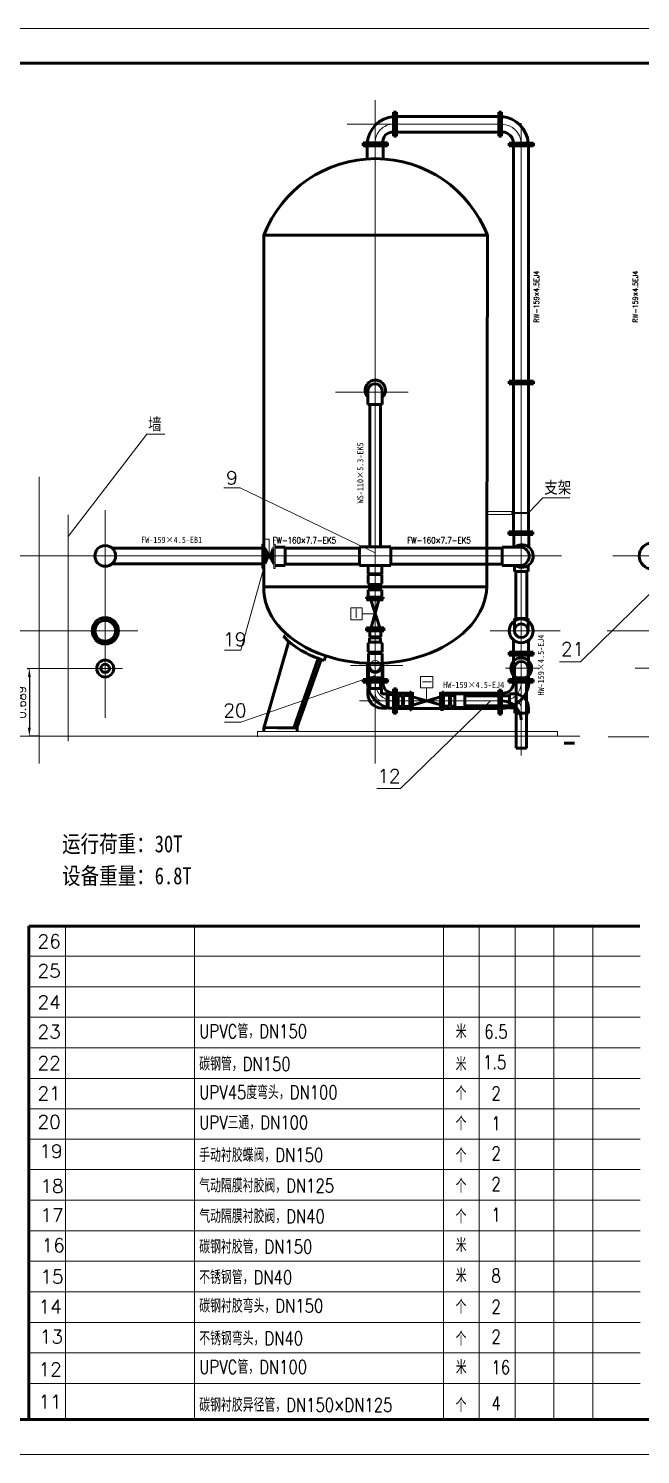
# Model space of a CAD drawing. Extents: x -13299 to -11289, y 2095 to 3220.
# Drawn here: x -12695.1 to -12514.9, y 2094.7 to 2514.7 of the extents above; entities that cross this region are included whole.
import ezdxf

# ---------------------------------------------------------------- set-up
doc = ezdxf.new("R2010")
doc.units = 0
doc.header["$LTSCALE"] = 10
doc.header["$MEASUREMENT"] = 0
doc.layers.get('Defpoints').update_dxf_attribs({"linetype": 'CONTINUOUS'})
for name, color, linetype, lineweight in [('1', 2, 'CONTINUOUS', 13), ('PVC', 5, 'CONTINUOUS', 53), ('管道', 7, 'CONTINUOUS', 53), ('设备', 1, 'CONTINUOUS', 53)]:
    doc.layers.add(name, color=color, linetype=linetype, lineweight=lineweight)
doc.styles.add('HZTXT', font='txt', dxfattribs={"bigfont": 'HZTXT'})
doc.styles.get("Standard").update_dxf_attribs({"font": 'romant.shx', "width": 0.85, "bigfont": 'hztxt1.shx'})
doc.styles.add('STYLE1', font='SIMFANG.TTF', dxfattribs={"width": 0.8})
doc.dimstyles.new('副本STANDARD', dxfattribs={"dimtxt": 2.5, "dimasz": 2.5, "dimexe": 0.18, "dimexo": 0.0625, "dimgap": 1, "dimtad": 1, "dimdec": 4, "dimzin": 0, "dimdsep": 46, "dimtxsty": 'HZTXT', "dimcen": 0.09, "dimclrt": 2, "dimadec": 0, "dimazin": 0, "dimtfac": 1, "dimtdec": 4, "dimtofl": 0, "dimtmove": 2, "dimatfit": 3, "dimfxl": 0, "dimtolj": 1, "dimtzin": 0, "dimarcsym": 0})

# ---------------------------------------------------------------- blocks, each defined once
blk = doc.blocks.new('*D168')
at = {"layer": '1', "color": 0, "lineweight": -2}
for p, q in [((-12695.44, 2326.16), (-12694.68, 2326.16)), ((-12694.86, 2323.66), (-12694.86, 2308.77)), ((-12692.08, 2306.27), (-12695.04, 2306.27))]:
    blk.add_line(p, q, dxfattribs=at)
at = {"layer": '1', "color": 0}
for points in [[(-12695.28, 2323.66), (-12694.45, 2323.66), (-12694.86, 2326.16)], [(-12695.28, 2308.77), (-12694.45, 2308.77), (-12694.86, 2306.27)]]:
    blk.add_solid(points, dxfattribs=at)
at = {"layer": 'Defpoints', "color": 0}
for p in [(-12695.5, 2326.16), (-12694.86, 2306.27), (-12692.01, 2306.27)]:
    blk.add_point(p, dxfattribs=at)
at = {"layer": '1', "color": 2, "insert": (-12697.11, 2316.22), "char_height": 2.5, "attachment_point": 5, "rotation": 90, "style": 'HZTXT'}
blk.add_mtext('\\A1;0.689', dxfattribs=at)

msp = doc.modelspace()

# ---------------------------------------------------------------- hatches: boundary and pattern name
at = {"layer": '1'}
h = msp.add_hatch(color=256, dxfattribs=at)
h.paths.add_polyline_path([(-12622.84292, 2361.65589), (-12624.20012, 2359.3437), (-12624.19002, 2359.32646), (-12622.84292, 2359.32646)])
h.paths.add_polyline_path([(-12622.84292, 2359.32646), (-12624.19002, 2359.32646), (-12622.84292, 2357.02686)])
h.paths.add_polyline_path([(-12624.24737, 2359.2632), (-12624.22335, 2359.32646), (-12625.54661, 2359.32646), (-12625.54661, 2357.04975)])
msp.add_hatch(color=256, dxfattribs=at).paths.add_polyline_path([(-12625.54661, 2359.32646), (-12624.22335, 2359.32646), (-12624.21706, 2359.34301), (-12625.54661, 2361.584)])

# ---------------------------------------------------------------- linework, layer by layer
for p, q in [((-12919.44608, 2514.6696), (-12325.44608, 2514.6696)), ((-12593.0132, 2493.58157), (-12593.0132, 2389.44944)), ((-12601.31193, 2486.49535), (-12555.70585, 2486.49535)), ((-12550.00766, 2300.50933), (-12550.00766, 2486.76604)), ((-12583.31414, 2407.56121), (-12604.72718, 2407.56121)), ((-12593.0132, 2401.84474), (-12593.0132, 2305.21389)), ((-12660.23916, 2395.17973), (-12683.47049, 2365.04343)), ((-12660.23916, 2395.17973), (-12654.93166, 2395.17973)), ((-12692.0132, 2298.18092), (-12692.0132, 2382.61229)), ((-12632.80246, 2379.34134), (-12637.62188, 2379.34134)), ((-12632.80246, 2379.34134), (-12593.0132, 2360.21876)), ((-12543.60146, 2376.47074), (-12547.74442, 2372.10706)), ((-12543.60146, 2376.47074), (-12535.74257, 2376.47074)), ((-12683.47049, 2304.74016), (-12683.47049, 2371.45953)), ((-12672.5132, 2311.6143), (-12672.5132, 2372.79573)), ((-12560.1466, 2371.50603), (-12552.73444, 2371.50603)), ((-12552.73444, 2372.41333), (-12560.12677, 2372.41333)), ((-12552.73444, 2371.50603), (-12552.73444, 2372.41333)), ((-12552.73444, 2372.10706), (-12547.74442, 2372.10706)), ((-12547.74442, 2371.86567), (-12552.73444, 2371.86567)), ((-12547.74442, 2372.10706), (-12547.74442, 2371.86567)), ((-12626.36982, 2355.70758), (-12626.36982, 2362.79592)), ((-12626.36982, 2362.79592), (-12625.54661, 2362.79592)), ((-12625.95682, 2355.70758), (-12625.95682, 2362.79592)), ((-12625.54661, 2362.79592), (-12625.54661, 2355.70758)), ((-12622.8409, 2361.65934), (-12625.54459, 2357.0532)), ((-12624.21024, 2364.26557), (-12625.52719, 2364.26557)), ((-12625.12291, 2356.95786), (-12623.2885, 2361.78797)), ((-12624.21024, 2359.32646), (-12624.21024, 2364.26557)), ((-12622.84292, 2362.74461), (-12622.84292, 2355.65627)), ((-12622.84292, 2362.74461), (-12622.43272, 2362.74461)), ((-12622.43272, 2355.65627), (-12622.43272, 2362.74461)), ((-12706.69652, 2359.32646), (-12538.16315, 2359.32646)), ((-12632.61475, 2331.54938), (-12625.54661, 2356.94699)), ((-12593.0132, 2360.21876), (-12593.0132, 2314.19335)), ((-12501.22293, 2359.32646), (-12523.06891, 2359.32646)), ((-12626.36982, 2355.70758), (-12625.54661, 2355.70758)), ((-12622.84292, 2355.65627), (-12622.43272, 2355.65627)), ((-12532.59306, 2328.17909), (-12506.1322, 2354.01444)), ((-12598.64081, 2341.08494), (-12598.64081, 2343.71569)), ((-12595.60251, 2346.78136), (-12595.60185, 2346.37115)), ((-12590.63937, 2346.78136), (-12590.63937, 2346.37115)), ((-12593.0132, 2342.28175), (-12596.90173, 2342.28175)), ((-12662.965, 2337.2803), (-12699.71256, 2337.2803)), ((-12674.42302, 2337.2803), (-12675.77706, 2337.2803)), ((-12620.01653, 2335.65685), (-12619.35361, 2336.47917)), ((-12538.52443, 2337.2803), (-12559.20203, 2337.2803)), ((-12524.72376, 2337.2803), (-12358.91482, 2337.2803)), ((-12522.70763, 2337.2803), (-12487.60892, 2337.2803)), ((-12632.61475, 2331.54938), (-12637.43416, 2331.54938)), ((-12600.27209, 2327.00961), (-12584.90316, 2327.00961)), ((-12532.59306, 2328.17909), (-12538.72718, 2328.17909)), ((-12667.3948, 2326.15951), (-12695.50446, 2326.15951)), ((-12632.61475, 2310.3467), (-12593.0132, 2324.15001)), ((-12554.68752, 2326.25124), (-12544.77578, 2326.25124)), ((-12422.94681, 2326.15951), (-12516.45628, 2326.25124)), ((-12582.45488, 2319.19019), (-12582.04187, 2319.19019)), ((-12579.07871, 2322.24909), (-12576.44796, 2322.24909)), ((-12577.8819, 2316.62148), (-12577.8819, 2320.51)), ((-12573.34022, 2319.24858), (-12573.75043, 2319.24858)), ((-12597.62618, 2316.62148), (-12555.48674, 2316.62148)), ((-12585.51584, 2290.78613), (-12559.05498, 2316.62148)), ((-12632.61475, 2310.3467), (-12637.43416, 2310.3467)), ((-12582.45488, 2314.04096), (-12582.04187, 2314.04096)), ((-12532.76186, 2306.27102), (-12705.267, 2306.27102)), ((-12674.42302, 2306.27102), (-12675.77706, 2306.27102)), ((-12627.7416, 2307.58295), (-12621.22889, 2307.58295)), ((-12627.72023, 2306.0832), (-12627.72023, 2307.58295)), ((-12621.55318, 2307.58295), (-12539.35066, 2307.58295)), ((-12539.35066, 2307.58295), (-12539.35066, 2306.27102)), ((-12387.23874, 2306.0832), (-12524.37295, 2306.0832)), ((-12593.0132, 2305.21389), (-12593.0132, 2298.18092)), ((-12585.51584, 2290.78613), (-12592.56016, 2290.78613)), ((-12684.22708, 2250.31022), (-12684.22708, 2104.99778)), ((-12646.23033, 2250.31022), (-12646.23033, 2104.99778)), ((-12572.92601, 2250.31022), (-12572.92601, 2104.99778)), ((-12562.43607, 2250.31022), (-12562.43607, 2104.99778)), ((-12551.82455, 2250.31022), (-12551.82455, 2104.99778)), ((-12540.37105, 2250.31022), (-12540.37105, 2104.99778)), ((-12528.8931, 2250.31022), (-12528.8931, 2104.99778)), ((-12515.02588, 2241.44487), (-12695.02588, 2241.44487)), ((-12515.02588, 2232.44487), (-12695.02588, 2232.44487)), ((-12515.02588, 2223.44487), (-12695.02588, 2223.44487)), ((-12515.02588, 2214.44487), (-12695.02588, 2214.44487)), ((-12515.02588, 2205.44487), (-12695.02588, 2205.44487)), ((-12694.99728, 2196.44487), (-12515.08772, 2196.44487)), ((-12514.99674, 2187.57952), (-12694.99674, 2187.57952)), ((-12514.99674, 2178.57952), (-12694.99674, 2178.57952)), ((-12514.99674, 2169.57952), (-12694.99674, 2169.57952)), ((-12514.99674, 2160.57952), (-12694.99674, 2160.57952)), ((-12514.99674, 2151.57952), (-12694.99674, 2151.57952)), ((-12514.99674, 2142.57952), (-12694.99674, 2142.57952)), ((-12514.99674, 2133.57952), (-12694.99674, 2133.57952)), ((-12514.99674, 2124.57952), (-12694.99674, 2124.57952)), ((-12514.99674, 2115.57952), (-12694.99674, 2115.57952)), ((-12325.44608, 2094.6696), (-12919.44608, 2094.6696))]:
    msp.add_line(p, q, dxfattribs=at)
for points in [[(-12600.23471, 2340.48574), (-12600.23471, 2344.07776), (-12596.90173, 2344.07776), (-12596.90173, 2340.48574)], [(-12579.67791, 2323.84298), (-12576.08589, 2323.84298), (-12576.08589, 2320.51), (-12579.67791, 2320.51)]]:
    msp.add_lwpolyline(points, close=True, dxfattribs=at)
msp.add_circle((-12593.0132, 2327.00961), 1.51906, dxfattribs=at)
for centre, radius, start, end in [((-12587.63358, 2481.11503), 5.3804, 89.6868874, 181.4229997), ((-12555.9231, 2480.57348), 5.92585, 3.3950736, 87.8989313), ((-12587.47683, 2322.15871), 5.55161, 180.9959718, 265.8753073), ((-12590.97073, 2318.68561), 2.04255, 180.4937685, 266.1450304), ((-12555.478, 2322.12696), 5.50549, 269.9090916, 359.7626013), ((-12552.06635, 2314.64272), 2.04255, 0.4937685, 86.1450304)]:
    msp.add_arc(centre, radius, start, end, dxfattribs=at)
at = {"layer": 'PVC'}
for p, q in [((-12595.16032, 2403.95691), (-12595.16032, 2407.56121)), ((-12590.99288, 2403.95691), (-12590.99288, 2407.56121)), ((-12595.16032, 2403.95691), (-12590.99288, 2403.95691)), ((-12594.54927, 2403.95691), (-12594.54927, 2361.96584)), ((-12591.45919, 2403.95691), (-12591.45919, 2361.96584)), ((-12619.48628, 2361.95016), (-12622.43272, 2361.95016)), ((-12619.48628, 2356.52722), (-12619.48628, 2361.95016)), ((-12619.48628, 2361.56746), (-12597.63243, 2361.56746)), ((-12597.63243, 2361.55312), (-12597.79372, 2361.55312)), ((-12597.63243, 2361.96584), (-12588.39397, 2361.96584)), ((-12597.63243, 2361.96584), (-12597.63243, 2356.54291)), ((-12588.39397, 2361.96584), (-12588.39397, 2356.54291)), ((-12588.39397, 2361.56746), (-12555.6454, 2361.56746)), ((-12588.19763, 2361.56746), (-12588.39397, 2361.56746)), ((-12555.6454, 2356.52722), (-12555.6454, 2361.95016)), ((-12550.00766, 2361.95016), (-12555.6454, 2361.95016)), ((-12619.48628, 2356.52722), (-12622.43272, 2356.52722)), ((-12619.48628, 2356.94656), (-12597.63243, 2356.94509)), ((-12597.63243, 2356.94418), (-12597.79372, 2356.94418)), ((-12597.63243, 2356.54291), (-12588.39397, 2356.54291)), ((-12595.09882, 2356.54291), (-12595.09882, 2354.09174)), ((-12591.06043, 2356.54291), (-12591.06043, 2354.09174)), ((-12588.19763, 2356.94418), (-12588.39397, 2356.94418)), ((-12588.19763, 2356.94418), (-12555.6454, 2356.94051)), ((-12550.00766, 2356.52722), (-12555.6454, 2356.52722)), ((-12552.01246, 2356.52722), (-12552.01246, 2354.70723)), ((-12547.97407, 2356.615), (-12547.97407, 2354.70723)), ((-12591.06043, 2354.09174), (-12595.09882, 2354.09174)), ((-12595.09882, 2353.87742), (-12591.06043, 2353.87742)), ((-12595.09882, 2353.87742), (-12595.09882, 2351.15979)), ((-12594.63381, 2353.87742), (-12594.63381, 2354.09174)), ((-12591.57734, 2353.87742), (-12591.57734, 2354.09174)), ((-12591.06043, 2351.15979), (-12591.06043, 2353.87742)), ((-12547.97407, 2354.70723), (-12552.01246, 2354.70723)), ((-12551.64299, 2341.12645), (-12551.64299, 2354.54362)), ((-12548.34354, 2354.54362), (-12548.34354, 2340.88307)), ((-12594.66806, 2350.8878), (-12595.09882, 2351.15979)), ((-12595.09882, 2349.31163), (-12595.09882, 2347.19436)), ((-12591.06043, 2349.31163), (-12595.09882, 2349.31163)), ((-12594.66806, 2349.61813), (-12594.66806, 2350.8878)), ((-12594.66806, 2350.8878), (-12591.44833, 2350.8878)), ((-12591.44833, 2349.61813), (-12594.66806, 2349.61813)), ((-12594.29989, 2349.62237), (-12594.29989, 2349.31163)), ((-12591.87207, 2349.62237), (-12591.87207, 2349.31163)), ((-12591.87207, 2349.31163), (-12591.87179, 2349.49691)), ((-12591.44833, 2350.8878), (-12591.06043, 2351.15979)), ((-12591.44833, 2349.61813), (-12591.44833, 2350.8878)), ((-12591.06043, 2349.31163), (-12591.06043, 2347.19436)), ((-12595.60318, 2347.19436), (-12595.60251, 2346.78136)), ((-12590.63937, 2347.19436), (-12595.60318, 2347.19436)), ((-12590.63937, 2347.19436), (-12590.63937, 2346.78136)), ((-12552.01359, 2340.88307), (-12552.01359, 2337.26418)), ((-12552.01359, 2340.88307), (-12547.98126, 2340.88307)), ((-12551.64299, 2340.88307), (-12551.64299, 2341.12645)), ((-12548.00172, 2340.88307), (-12548.00172, 2337.26418)), ((-12595.58782, 2337.30609), (-12595.58782, 2337.7163)), ((-12590.43859, 2337.7163), (-12595.58782, 2337.7163)), ((-12595.58649, 2337.30609), (-12590.43859, 2337.30609)), ((-12594.65085, 2335.22016), (-12594.65085, 2333.9505)), ((-12594.65085, 2335.22016), (-12591.43112, 2335.22016)), ((-12594.62307, 2335.52667), (-12594.62307, 2337.30609)), ((-12594.62307, 2335.52667), (-12591.40334, 2335.52667)), ((-12594.22712, 2335.21592), (-12594.22712, 2335.52667)), ((-12591.79929, 2335.21592), (-12591.79929, 2335.52667)), ((-12591.43112, 2335.22016), (-12591.43112, 2333.9505)), ((-12591.40334, 2335.52667), (-12591.40334, 2337.30609)), ((-12590.43859, 2337.30609), (-12590.43859, 2337.7163)), ((-12594.65085, 2333.9505), (-12595.03875, 2333.67851)), ((-12595.03875, 2333.67851), (-12595.03875, 2330.96087)), ((-12591.43112, 2333.9505), (-12594.65085, 2333.9505)), ((-12591.43112, 2333.9505), (-12591.00036, 2333.67851)), ((-12591.00036, 2330.96087), (-12591.00036, 2333.67851)), ((-12591.00036, 2330.96087), (-12595.03875, 2330.96087)), ((-12595.03269, 2330.62534), (-12595.03269, 2323.39389)), ((-12595.03269, 2330.62534), (-12591.00036, 2330.62534)), ((-12594.56103, 2330.96087), (-12594.56103, 2330.62534)), ((-12591.46538, 2330.96087), (-12591.46538, 2330.62534)), ((-12591.00044, 2330.62534), (-12591.00036, 2323.39389)), ((-12595.03269, 2323.39389), (-12591.00036, 2323.39389)), ((-12594.56103, 2323.39389), (-12594.56103, 2320.25044)), ((-12591.46538, 2323.39389), (-12591.46538, 2320.25044)), ((-12552.01359, 2326.25124), (-12552.01359, 2323.43721)), ((-12552.01359, 2323.43721), (-12548.00172, 2323.43721)), ((-12551.53435, 2323.43721), (-12551.53435, 2302.67551)), ((-12548.47404, 2323.43721), (-12548.47404, 2302.67551)), ((-12548.00172, 2326.25124), (-12548.00172, 2323.43721)), ((-12595.14644, 2320.25044), (-12591.11411, 2320.25044)), ((-12595.14644, 2320.25044), (-12595.14644, 2318.668)), ((-12591.11419, 2320.25044), (-12591.11591, 2318.668)), ((-12589.52421, 2318.668), (-12591.11591, 2318.668)), ((-12589.52421, 2314.50057), (-12589.52421, 2318.668)), ((-12586.47597, 2318.53895), (-12589.19361, 2318.53895)), ((-12589.19361, 2314.50057), (-12589.19361, 2318.53895)), ((-12586.20398, 2318.15105), (-12586.47597, 2318.53895)), ((-12582.86508, 2319.19019), (-12582.45488, 2319.19019)), ((-12582.86508, 2319.18886), (-12582.86508, 2314.04096)), ((-12572.93001, 2319.24858), (-12573.34022, 2319.24858)), ((-12572.93001, 2319.24725), (-12572.93001, 2314.09935)), ((-12569.57442, 2318.25605), (-12569.30243, 2318.6868)), ((-12566.58479, 2318.6868), (-12569.30243, 2318.6868)), ((-12566.58479, 2318.6868), (-12566.58479, 2314.64842)), ((-12566.58479, 2314.79883), (-12566.58479, 2318.54909)), ((-12553.51287, 2318.7361), (-12551.92249, 2318.7361)), ((-12553.51287, 2318.7361), (-12553.51287, 2314.56866)), ((-12589.52421, 2314.50057), (-12591.11459, 2314.50057)), ((-12589.18867, 2318.17521), (-12589.52421, 2318.17521)), ((-12589.18867, 2315.06775), (-12589.52421, 2315.06775)), ((-12589.19361, 2318.38854), (-12589.19361, 2314.63827)), ((-12589.19361, 2314.50057), (-12586.47597, 2314.50057)), ((-12586.20398, 2314.93132), (-12586.47597, 2314.50057)), ((-12584.93432, 2318.15105), (-12586.20398, 2318.15105)), ((-12586.20398, 2314.93132), (-12586.20398, 2318.15105)), ((-12584.93432, 2314.93132), (-12586.20398, 2314.93132)), ((-12584.95526, 2315.40166), (-12584.64451, 2315.40166)), ((-12584.93432, 2318.15105), (-12584.93432, 2314.93132)), ((-12584.93432, 2317.8413), (-12584.64451, 2317.8413)), ((-12584.64451, 2318.22544), (-12582.86508, 2318.22544)), ((-12584.64451, 2318.22544), (-12584.64451, 2315.00571)), ((-12584.64451, 2315.00571), (-12582.86508, 2315.00571)), ((-12571.15058, 2315.0641), (-12572.93001, 2315.0641)), ((-12571.15058, 2318.28383), (-12571.15058, 2315.0641)), ((-12570.83984, 2317.88788), (-12571.15058, 2317.88788)), ((-12570.83984, 2317.88788), (-12571.15058, 2317.88788)), ((-12570.83984, 2315.46005), (-12571.15058, 2315.46005)), ((-12570.83984, 2315.46005), (-12571.15058, 2315.46005)), ((-12570.84408, 2318.25605), (-12569.57442, 2318.25605)), ((-12570.84408, 2315.03632), (-12570.84408, 2318.25605)), ((-12570.84408, 2318.02683), (-12570.84408, 2315.32419)), ((-12570.84408, 2315.03632), (-12569.57442, 2315.03632)), ((-12569.57442, 2318.25605), (-12569.57442, 2315.03632)), ((-12569.57442, 2315.03632), (-12569.30243, 2314.64842)), ((-12569.30243, 2314.64842), (-12566.58479, 2314.64842)), ((-12566.58479, 2318.16891), (-12553.51287, 2318.16891)), ((-12566.58479, 2315.12614), (-12566.24926, 2315.12614)), ((-12566.58479, 2315.12614), (-12566.24926, 2315.12614)), ((-12566.58479, 2315.12614), (-12553.51287, 2315.12614)), ((-12553.82677, 2318.16891), (-12553.49124, 2318.16891)), ((-12553.51287, 2314.56866), (-12551.92117, 2314.56866)), ((-12551.92289, 2312.98622), (-12551.92117, 2314.56866)), ((-12547.89064, 2312.98622), (-12547.89064, 2314.56866)), ((-12582.86508, 2314.04096), (-12582.45488, 2314.04096)), ((-12572.93001, 2314.09935), (-12573.34022, 2314.09935)), ((-12547.89064, 2312.98622), (-12551.92297, 2312.98622)), ((-12551.53435, 2302.67551), (-12548.47404, 2302.67551)), ((-12537.41435, 2304.14467), (-12534.35068, 2304.14467))]:
    msp.add_line(p, q, dxfattribs=at)
for centre, radius, start, end in [((-12593.0766, 2407.91934), 2.11427, 350.2477415, 189.7522585), ((-12550.40319, 2359.23869), 2.74016, 278.2993471, 81.7006529), ((-12593.0175, 2327.00423), 2.0152, 179.8469208, 0.1530792), ((-12550.00766, 2326.25124), 2.00593, 0, 180), ((-12590.94363, 2318.69992), 4.20293, 180.4350531, 267.6345698), ((-12552.09345, 2314.53674), 4.20293, 0.4350531, 87.6345698)]:
    msp.add_arc(centre, radius, start, end, dxfattribs=at)
at = {"layer": '管道'}
for p, q in [((-12587.60418, 2490.05967), (-12587.60418, 2482.97132)), ((-12587.19397, 2490.05967), (-12587.60418, 2490.05967)), ((-12587.19397, 2482.97132), (-12587.19397, 2490.05967)), ((-12587.19117, 2490.05967), (-12587.19117, 2482.97132)), ((-12586.78097, 2490.05967), (-12587.19117, 2490.05967)), ((-12586.78097, 2482.97132), (-12586.78097, 2490.05967)), ((-12586.78097, 2488.74773), (-12555.7074, 2488.74773)), ((-12556.63949, 2490.05967), (-12556.63949, 2482.97132)), ((-12556.22928, 2490.05967), (-12556.63949, 2490.05967)), ((-12556.22928, 2482.97132), (-12556.22928, 2490.05967)), ((-12556.22649, 2490.05967), (-12556.22649, 2482.97132)), ((-12555.81628, 2490.05967), (-12556.22649, 2490.05967)), ((-12555.81628, 2482.97132), (-12555.81628, 2490.05967)), ((-12587.57328, 2482.95584), (-12586.78997, 2482.95584)), ((-12586.78097, 2484.17106), (-12555.639, 2484.17106)), ((-12556.60859, 2482.95584), (-12555.82528, 2482.95584)), ((-12589.43667, 2480.9805), (-12596.52502, 2480.9805)), ((-12596.52502, 2480.9805), (-12596.52502, 2480.57029)), ((-12596.52502, 2480.57029), (-12589.43667, 2480.57029)), ((-12596.52502, 2480.5675), (-12596.52502, 2480.15729)), ((-12589.43667, 2480.5675), (-12596.52502, 2480.5675)), ((-12596.52502, 2480.15729), (-12589.43667, 2480.15729)), ((-12595.33213, 2476.00812), (-12595.33669, 2480.15729)), ((-12590.71475, 2476.03226), (-12590.71475, 2480.15729)), ((-12589.43667, 2480.57029), (-12589.43667, 2480.9805)), ((-12589.43667, 2480.15729), (-12589.43667, 2480.5675)), ((-12553.54764, 2480.89351), (-12553.54764, 2480.11021)), ((-12546.44381, 2480.92441), (-12553.53216, 2480.92441)), ((-12553.53216, 2480.51421), (-12546.44381, 2480.51421)), ((-12546.44381, 2480.51141), (-12553.53216, 2480.51141)), ((-12553.53216, 2480.1012), (-12546.44381, 2480.1012)), ((-12552.27043, 2480.1012), (-12552.27043, 2366.46099)), ((-12547.85701, 2480.1012), (-12547.85701, 2366.46099)), ((-12546.44381, 2480.51421), (-12546.44381, 2480.92441)), ((-12546.44381, 2480.1012), (-12546.44381, 2480.51141)), ((-12553.54764, 2410.81178), (-12553.54764, 2410.02847)), ((-12546.44381, 2410.84268), (-12553.53216, 2410.84268)), ((-12546.44381, 2410.43247), (-12546.44381, 2410.84268)), ((-12553.53216, 2410.43247), (-12546.44381, 2410.43247)), ((-12546.44381, 2410.42967), (-12553.53216, 2410.42967)), ((-12553.53216, 2410.01947), (-12546.44381, 2410.01947)), ((-12546.44381, 2410.01947), (-12546.44381, 2410.42967)), ((-12553.68447, 2365.63778), (-12553.68447, 2366.46099)), ((-12546.59612, 2366.46099), (-12553.68447, 2366.46099)), ((-12553.68447, 2366.05078), (-12546.59612, 2366.05078)), ((-12546.59612, 2366.04798), (-12553.68447, 2366.04798)), ((-12553.68447, 2365.63778), (-12546.59612, 2365.63778)), ((-12552.1583, 2361.95016), (-12552.1583, 2365.62281)), ((-12547.74488, 2361.74662), (-12547.74488, 2365.66109)), ((-12546.59612, 2366.46099), (-12546.59612, 2365.63778)), ((-12670.42929, 2361.56746), (-12626.36982, 2361.56746)), ((-12625.54661, 2361.584), (-12622.84292, 2357.02686)), ((-12670.56761, 2356.97989), (-12626.35232, 2356.97686)), ((-12590.63937, 2346.78136), (-12595.60318, 2346.78136)), ((-12595.60185, 2346.37115), (-12590.63937, 2346.37115)), ((-12591.66343, 2338.12679), (-12594.33889, 2346.36256)), ((-12591.91692, 2346.37185), (-12594.16441, 2338.1293)), ((-12595.58782, 2337.71909), (-12595.58782, 2338.1293)), ((-12590.43859, 2338.1293), (-12595.58782, 2338.1293)), ((-12590.43859, 2337.71909), (-12590.43859, 2338.1293)), ((-12552.27043, 2334.58002), (-12552.27043, 2330.94568)), ((-12547.85701, 2334.4899), (-12547.85701, 2330.98396)), ((-12595.3202, 2327.49882), (-12595.3202, 2322.9804)), ((-12590.74353, 2327.43043), (-12590.74353, 2323.02146)), ((-12553.60618, 2330.96899), (-12553.60618, 2330.55878)), ((-12546.51783, 2330.96899), (-12553.60618, 2330.96899)), ((-12553.60618, 2330.55878), (-12546.51783, 2330.55878)), ((-12553.60618, 2330.55599), (-12553.60618, 2330.14578)), ((-12546.51783, 2330.55599), (-12553.60618, 2330.55599)), ((-12553.60618, 2330.14578), (-12546.51783, 2330.14578)), ((-12552.26349, 2330.12269), (-12552.26349, 2322.9804)), ((-12547.85006, 2330.16097), (-12547.85006, 2323.02146)), ((-12546.51783, 2330.96899), (-12546.51783, 2330.14578)), ((-12596.5405, 2322.1752), (-12596.5405, 2322.95851)), ((-12596.52502, 2322.96751), (-12589.43667, 2322.96751)), ((-12589.43667, 2322.96751), (-12589.43667, 2322.55731)), ((-12553.64704, 2322.1752), (-12553.64704, 2322.95851)), ((-12553.63155, 2322.96751), (-12546.54321, 2322.96751)), ((-12546.54321, 2322.96751), (-12546.54321, 2322.55731)), ((-12589.43667, 2322.55731), (-12596.52502, 2322.55731)), ((-12596.52502, 2322.55451), (-12589.43667, 2322.55451)), ((-12589.43667, 2322.1443), (-12596.52502, 2322.1443)), ((-12589.43667, 2322.55451), (-12589.43667, 2322.1443)), ((-12587.5908, 2313.05716), (-12587.5908, 2320.14551)), ((-12587.5599, 2320.16099), (-12586.77659, 2320.16099)), ((-12587.18059, 2320.14551), (-12587.18059, 2313.05716)), ((-12587.1778, 2313.05716), (-12587.1778, 2320.14551)), ((-12586.76759, 2320.14551), (-12586.76759, 2313.05716)), ((-12586.76759, 2318.94576), (-12582.86508, 2318.94576)), ((-12582.45488, 2314.04096), (-12582.45488, 2319.19019)), ((-12582.45488, 2319.09889), (-12582.45488, 2314.1536)), ((-12582.04187, 2319.19019), (-12582.04187, 2314.04096)), ((-12573.75043, 2314.09935), (-12573.75043, 2319.24858)), ((-12573.34022, 2319.24858), (-12573.34022, 2314.09935)), ((-12572.92722, 2319.13648), (-12572.92722, 2314.17266)), ((-12572.92722, 2318.94576), (-12555.42071, 2318.94576)), ((-12556.62611, 2312.68467), (-12556.62611, 2319.77302)), ((-12556.59521, 2319.7885), (-12555.81191, 2319.7885)), ((-12556.21591, 2319.77302), (-12556.21591, 2312.68467)), ((-12556.21311, 2312.68467), (-12556.21311, 2319.77302)), ((-12555.8029, 2319.77302), (-12555.8029, 2312.68467)), ((-12546.54321, 2322.55731), (-12553.63155, 2322.55731)), ((-12553.63155, 2322.55451), (-12546.54321, 2322.55451)), ((-12546.54321, 2322.1443), (-12553.63155, 2322.1443)), ((-12546.54321, 2322.55451), (-12546.54321, 2322.1443)), ((-12586.76759, 2314.3691), (-12555.48674, 2314.3691)), ((-12573.75062, 2317.84576), (-12582.04187, 2315.3887)), ((-12582.04187, 2317.82626), (-12573.75991, 2315.4277)), ((-12571.15058, 2318.28383), (-12572.93001, 2318.28383)), ((-12572.76847, 2314.3691), (-12555.53249, 2314.3691)), ((-12553.82677, 2315.07326), (-12553.49124, 2315.07326)), ((-12587.18059, 2313.05716), (-12587.5908, 2313.05716)), ((-12586.76759, 2313.05716), (-12587.1778, 2313.05716)), ((-12573.75043, 2314.09935), (-12573.34022, 2314.09935)), ((-12556.62793, 2312.69992), (-12555.79129, 2312.69992))]:
    msp.add_line(p, q, dxfattribs=at)
for centre, radius in [((-12672.5132, 2359.32646), 3.06019), ((-12511.39167, 2359.32646), 3.87696), ((-12672.5132, 2337.2803), 3.87696), ((-12672.5132, 2337.2803), 3.06019), ((-12550.00766, 2337.2803), 3.52302), ((-12550.00766, 2337.2803), 2.00593), ((-12672.5132, 2326.15951), 2.49278), ((-12672.54157, 2326.19814), 1.24194), ((-12550.00766, 2326.25124), 3.05612)]:
    msp.add_circle(centre, radius, dxfattribs=at)
for centre, radius, start, end in [((-12586.90485, 2480.30579), 8.47584, 94.6978357, 175.4296615), ((-12556.45131, 2480.23355), 8.54662, 4.8720326, 85.0065814), ((-12587.90646, 2481.29756), 2.85816, 84.0293811, 186.3630871), ((-12555.64174, 2480.80999), 3.36107, 2.7209261, 89.9532474), ((-12592.98933, 2408.13533), 2.97617, 312.1297261, 223.1592164), ((-12549.82068, 2359.28274), 3.33745, 235.6530072, 126.9426836), ((-12587.28274, 2322.47713), 8.06485, 182.42668, 267.8108762), ((-12587.89919, 2321.80177), 2.84141, 174.5908598, 276.1298506), ((-12556.13284, 2322.7899), 8.44555, 274.3875273, 355.3777046), ((-12555.18314, 2321.80634), 2.87042, 265.2524767, 5.8553811), ((-12555.69103, 2310.94443), 5.6779, 1.1031692, 88.8536694)]:
    msp.add_arc(centre, radius, start, end, dxfattribs=at)
at = {"layer": '设备'}
for p, q in [((-12333.25415, 2504.48885), (-12894.89723, 2504.48885)), ((-12625.85941, 2453.78249), (-12559.97807, 2453.78249)), ((-12625.85941, 2355.70758), (-12625.85941, 2453.78249)), ((-12559.97807, 2453.78249), (-12560.1544, 2356.94158)), ((-12560.1544, 2356.94158), (-12560.16663, 2350.22727)), ((-12625.85941, 2349.61704), (-12625.85941, 2355.70758)), ((-12625.85941, 2350.22381), (-12560.16663, 2350.22727)), ((-12618.44385, 2334.25674), (-12625.85941, 2308.58946)), ((-12609.85995, 2329.15115), (-12616.94597, 2308.74226)), ((-12608.90503, 2328.818), (-12616.09481, 2308.74182)), ((-12608.09117, 2328.55892), (-12607.5952, 2329.86734)), ((-12621.74104, 2308.74344), (-12625.85941, 2308.7453)), ((-12625.85941, 2308.7453), (-12625.85941, 2307.52993)), ((-12616.03355, 2308.7418), (-12621.74104, 2308.74344)), ((-12616.03355, 2308.7418), (-12616.03355, 2307.58295)), ((-12695.02642, 2250.31022), (-12515.11686, 2250.31022)), ((-12695.02588, 2250.31022), (-12695.02588, 2104.99778)), ((-12894.72236, 2104.99778), (-12333.25415, 2104.99778))]:
    msp.add_line(p, q, dxfattribs=at)
for centre, major_axis, ratio, start_param, end_param in [((-12592.91874, 2441.00459), (24.98362, 24.98362), 1, 5.867824856, 8.269342085), ((-12594.18035, 2347.80443), (30.10713, 3.08396), 0.686771544, 3.613697233, 4.16314177)]:
    msp.add_ellipse(centre, major_axis=major_axis, ratio=ratio, start_param=start_param, end_param=end_param, dxfattribs=at)
at = {"layer": '设备', "extrusion": (0, 0, -1)}
msp.add_ellipse((-12593.0132, 2350.21573), major_axis=(-32.84695, -0.558), ratio=0.686073642, start_param=3.165836909, end_param=6.308299764, dxfattribs=at)

# ---------------------------------------------------------------- texts
at = {"layer": '1', "width": 0.85}
for p in [(-12544.76338, 2428.00274), (-12515.64063, 2428.00274)]:
    msp.add_text('RW-159×4.5EJ4', height=1.5426, rotation=90, dxfattribs=at).set_placement(p)
at = {"layer": '1', "style": 'HZTXT'}
for s, p in [('墙', (-12659.89976, 2396.04266)), ('9', (-12636.94736, 2380.32631)), ('支架', (-12543.26207, 2377.33366)), ('19', (-12637.80529, 2332.73514)), ('21', (-12538.32027, 2329.88806)), ('20', (-12637.75757, 2311.80885)), ('12', (-12592.40687, 2292.52536)), ('26', (-12692.46052, 2243.82548)), ('25', (-12692.46052, 2235.12325)), ('24', (-12692.46052, 2225.8877)), ('23', (-12692.46052, 2217.1742)), ('22', (-12692.46052, 2207.95108)), ('21', (-12692.46052, 2199.02705)), ('20', (-12692.46052, 2190.63936)), ('19', (-12691.92788, 2182.01012)), ('18', (-12691.62811, 2171.70592)), ('17', (-12691.62811, 2163.16357)), ('16', (-12691.27324, 2154.29763)), ('15', (-12691.62811, 2145.07706)), ('14', (-12692.16636, 2136.21113)), ('13', (-12691.81148, 2127.34519)), ('12', (-12692.16636, 2117.76998)), ('11', (-12692.16636, 2108.23483))]:
    msp.add_text(s, height=4, dxfattribs=at).set_placement(p)
at = {"layer": '1', "style": 'STYLE1', "width": 0.8}
for s, p in [('运行荷重：30T', (-12685.22763, 2272.01842)), ('设备重量：6.8T', (-12685.22763, 2262.61601))]:
    msp.add_text(s, height=5, dxfattribs=at).set_placement(p)
at = {"layer": '1', "width": 0.8}
for s, p in [('UPVC管，DN150', (-12644.8404, 2217.31364)), ('米', (-12569.27849, 2217.20574)), ('6.5', (-12560.87814, 2217.20574)), ('碳钢管，DN150', (-12644.8404, 2207.71292)), ('米', (-12569.32666, 2207.62568)), ('1.5', (-12561.28821, 2208.20574)), ('UPV45度弯头，DN100', (-12644.8404, 2199.31364)), ('个', (-12569.32666, 2199.03623)), ('2', (-12558.77475, 2199.03623)), ('UPV三通，DN100', (-12644.8404, 2190.44829)), ('个', (-12569.32666, 2190.17088)), ('1', (-12558.77475, 2190.17088)), ('手动衬胶蝶阀，DN150', (-12644.8404, 2180.84757)), ('个', (-12569.32666, 2180.76033)), ('2', (-12558.77475, 2181.3404)), ('气动隔膜衬胶阀，DN125', (-12644.8404, 2171.84757)), ('个', (-12569.32666, 2171.76033)), ('2', (-12558.77475, 2172.3404)), ('气动隔膜衬胶阀，DN40', (-12644.8404, 2162.84757)), ('1', (-12558.77475, 2163.3404)), ('个', (-12569.32666, 2162.76033)), ('碳钢衬胶管，DN150', (-12644.8404, 2153.84757)), ('米', (-12569.27849, 2154.3404)), ('不锈钢管，DN40', (-12644.8404, 2144.84757)), ('米', (-12569.27849, 2145.3404)), ('8', (-12558.77475, 2145.3404)), ('碳钢衬胶弯头，DN150', (-12644.8404, 2136.44829)), ('个', (-12569.32666, 2136.17088)), ('2', (-12558.77475, 2136.17088)), ('不锈钢弯头，DN40', (-12644.8404, 2126.84757)), ('个', (-12569.32666, 2126.76033)), ('2', (-12558.77475, 2127.3404)), ('UPVC管，DN100', (-12644.8404, 2118.44829)), ('米', (-12569.27849, 2118.3404)), ('16', (-12558.77475, 2118.3404)), ('碳钢衬胶异径管，DN150×DN125', (-12644.8404, 2107.26583)), ('个', (-12569.32666, 2107.17859)), ('4', (-12558.77475, 2107.75865))]:
    msp.add_text(s, height=4, dxfattribs=at).set_placement(p)
at = {"layer": '1', "char_height": 1.8, "attachment_point": 1, "rotation": 90}
for s, insert in [('{\\fFangSong_GB2312|b0|i0|c134|p49;WS-110×5.3-EK5}', (-12598.31154, 2374.81677)), ('{\\fFangSong_GB2312|b0|i0|c134|p49;HW-159×4.5-EJ4}', (-12545.11388, 2318.21152))]:
    msp.add_mtext(s, dxfattribs=dict(at, insert=insert))
at = {"layer": '1', "char_height": 1.8, "attachment_point": 1}
for s, insert in [('{\\fFangSong_GB2312|b0|i0|c134|p49;FW-159×4.5-EB1}', (-12661.93482, 2364.9731)), ('FW-160×7.7-EK5', (-12623.27504, 2364.81118)), ('FW-160×7.7-EK5', (-12583.60178, 2364.81118)), ('{\\fFangSong_GB2312|b0|i0|c134|p49;HW-159×4.5-EJ4}', (-12572.99444, 2322.24909))]:
    msp.add_mtext(s, dxfattribs=dict(at, insert=insert))

# ---------------------------------------------------------------- dimensions: what is measured, and where the dimension line sits
at = {"layer": '1'}
dim = msp.add_linear_dim(base=(-12694.86371, 2306.27102), p1=(-12695.50446, 2326.15951), p2=(-12692.0132, 2306.27102), angle=90, text='0.689', dimstyle='副本STANDARD', dxfattribs=at)
dim.commit()
dim.dimension.update_dxf_attribs({"geometry": '*D168', "text_midpoint": (-12697.11371, 2316.21526)})

doc.saveas('drawing.dxf')
